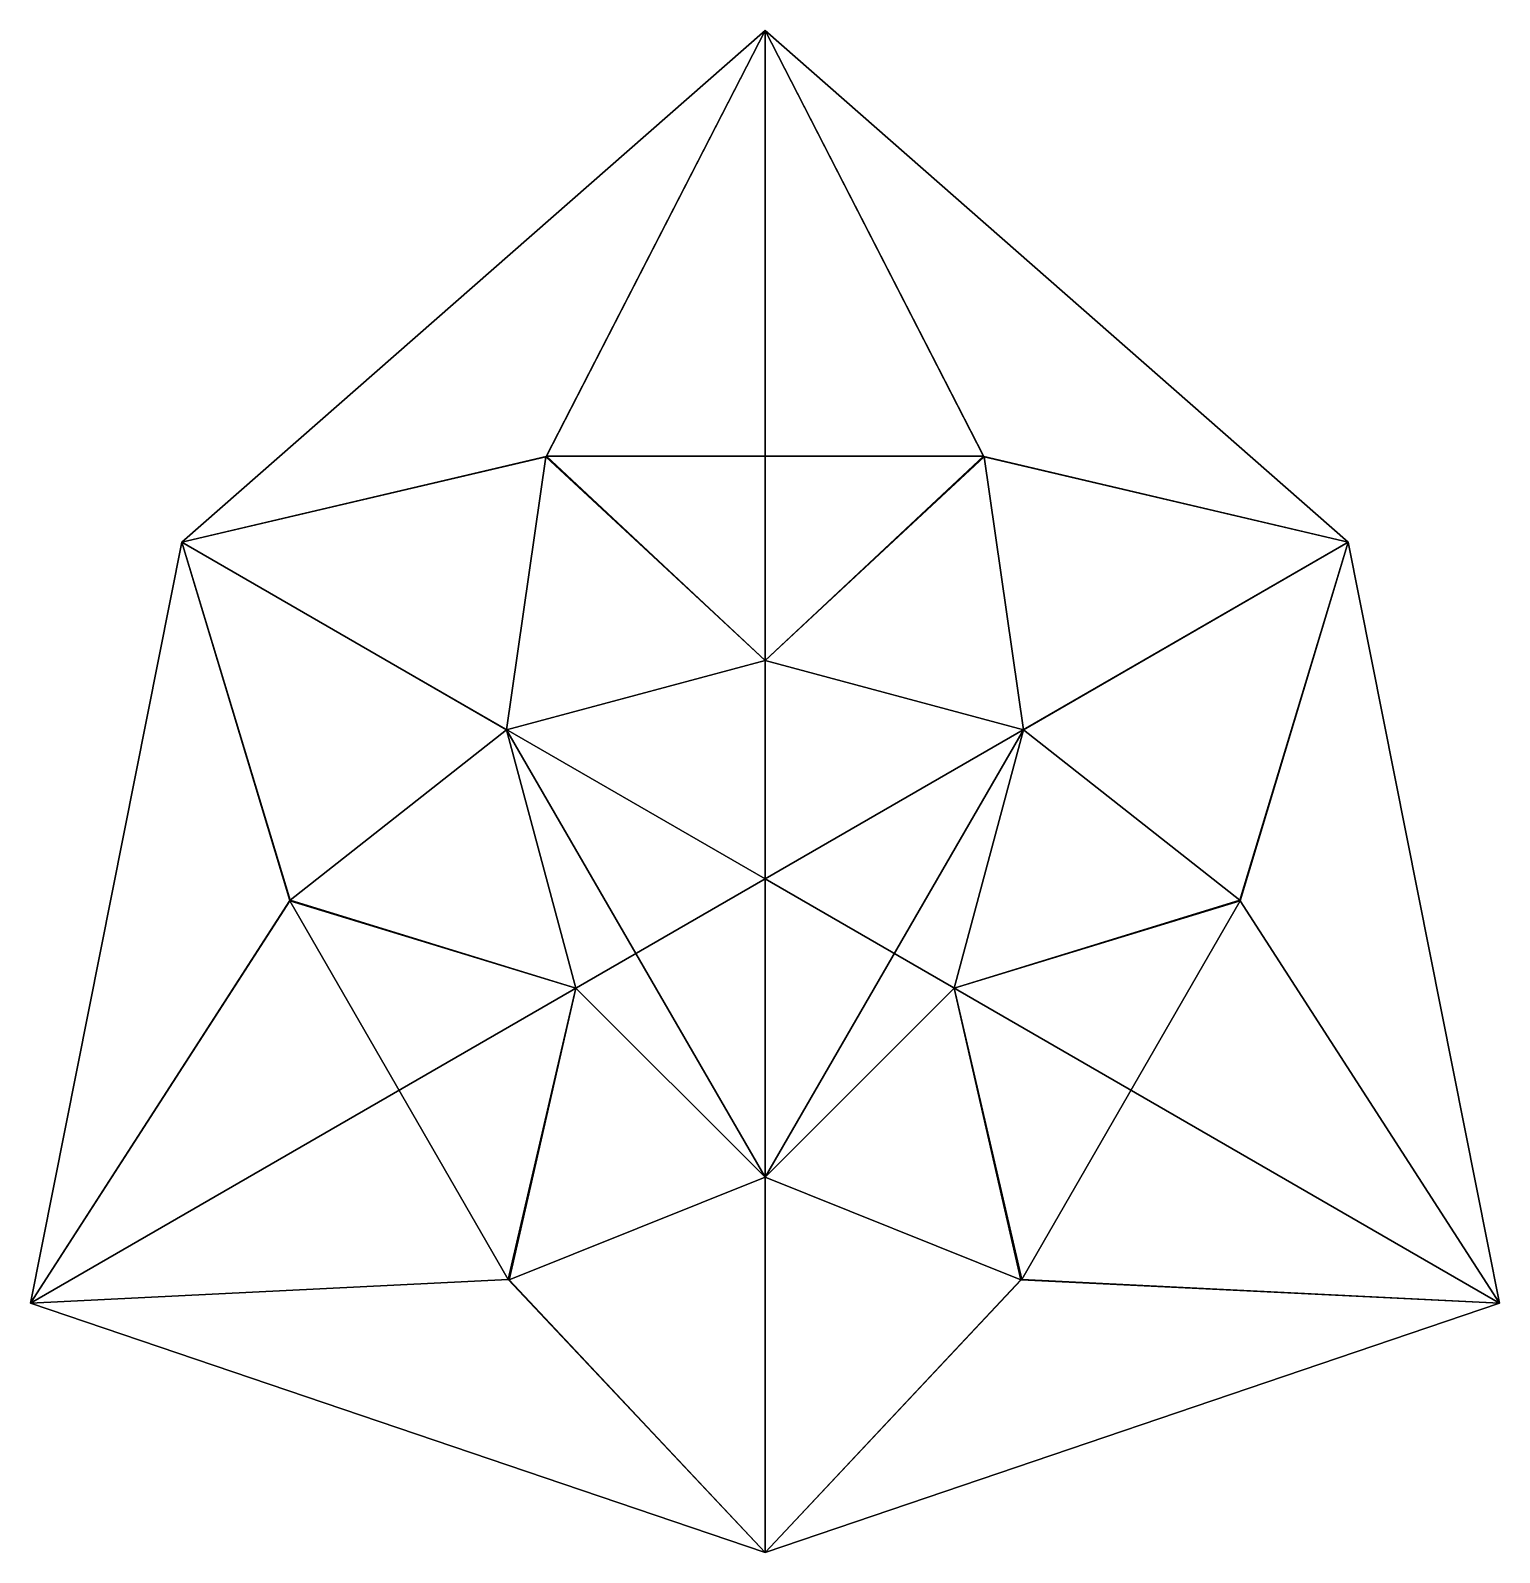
# Model space of a CAD drawing. Extents: x -0.87 to 0.87, y -0.79 to 1.
import ezdxf

# ---------------------------------------------------------------- set-up
doc = ezdxf.new("R2010")
doc.units = 0
doc.layers.add('1', color=7, linetype='CONTINUOUS')

msp = doc.modelspace()

# ---------------------------------------------------------------- linework, layer by layer
at = {"layer": '1', "color": 1}
for points in [[(0, 0, -0.53359), (-0.687603, 0.396988, 0.119975), (0, 1, 0.119975)], [(-0.687603, 0.396988, 0.119975), (-0.687603, 0.396988, 0.162502), (0, 1, 0.162502)], [(0, 1, 0.119975), (-0.687603, 0.396988, 0.119975), (0, 1, 0.162502)], [(0, 1, 0.162502), (-0.687603, 0.396988, 0.162502), (-0.258102, 0.497669, 0.432266)], [(-0.257723, 0.498255, 0.432019), (0, 1, 0.162502), (-0.258102, 0.497669, 0.432266)], [(0.257723, 0.498255, 0.432019), (0, 1, 0.162502), (-0.257723, 0.498255, 0.432019)], [(0, 0, -0.53359), (0, 1, 0.119975), (0.687603, 0.396988, 0.119975)], [(0.687603, 0.396988, 0.119975), (0, 1, 0.119975), (0, 1, 0.162502)], [(0.687603, 0.396988, 0.162502), (0.687603, 0.396988, 0.119975), (0, 1, 0.162502)], [(0, 1, 0.162502), (0.257723, 0.498255, 0.432019), (0.258102, 0.497669, 0.432266)], [(0.687603, 0.396988, 0.162502), (0, 1, 0.162502), (0.258102, 0.497669, 0.432266)], [(-0.687603, 0.396988, 0.162502), (-0.258303, 0.497431, 0.432326), (-0.258102, 0.497669, 0.432266)], [(-0.258303, 0.497431, 0.432326), (-0.687603, 0.396988, 0.162502), (-0.304608, 0.175866, 0.53359)], [(-0.258303, 0.497431, 0.432326), (-0.304608, 0.175866, 0.53359), (0, 0.257485, 0.53359)], [(-0.258102, 0.497669, 0.432266), (-0.258303, 0.497431, 0.432326), (0, 0.257485, 0.53359)], [(-0.257723, 0.498255, 0.432019), (-0.258102, 0.497669, 0.432266), (0, 0.257485, 0.53359)], [(0.257723, 0.498255, 0.432019), (-0.257723, 0.498255, 0.432019), (0, 0.257485, 0.53359)], [(0.258102, 0.497669, 0.432266), (0.257723, 0.498255, 0.432019), (0, 0.257485, 0.53359)], [(0.258303, 0.497431, 0.432326), (0.258102, 0.497669, 0.432266), (0, 0.257485, 0.53359)], [(0.304608, 0.175866, 0.53359), (0.258303, 0.497431, 0.432326), (0, 0.257485, 0.53359)], [(0.258303, 0.497431, 0.432326), (0.687603, 0.396988, 0.162502), (0.258102, 0.497669, 0.432266)], [(0.687603, 0.396988, 0.162502), (0.258303, 0.497431, 0.432326), (0.304608, 0.175866, 0.53359)], [(0, 0, -0.53359), (-0.866025, -0.5, 0.119975), (-0.687603, 0.396988, 0.119975)], [(-0.687603, 0.396988, 0.119975), (-0.866025, -0.5, 0.119975), (-0.866025, -0.5, 0.162502)], [(-0.687603, 0.396988, 0.162502), (-0.687603, 0.396988, 0.119975), (-0.866025, -0.5, 0.162502)], [(-0.687603, 0.396988, 0.162502), (-0.866025, -0.5, 0.162502), (-0.560045, -0.025312, 0.432266)], [(-0.55994, -0.025018, 0.432326), (-0.687603, 0.396988, 0.162502), (-0.560045, -0.025312, 0.432266)], [(-0.687603, 0.396988, 0.162502), (-0.55994, -0.025018, 0.432326), (-0.304608, 0.175866, 0.53359)], [(0, 0, -0.53359), (0.687603, 0.396988, 0.119975), (0.866025, -0.5, 0.119975)], [(0.55994, -0.025018, 0.432326), (0.687603, 0.396988, 0.162502), (0.304608, 0.175866, 0.53359)], [(0.687603, 0.396988, 0.162502), (0.55994, -0.025018, 0.432326), (0.560363, -0.025933, 0.432019)], [(0.866025, -0.5, 0.162502), (0.687603, 0.396988, 0.162502), (0.560363, -0.025933, 0.432019)], [(0.687603, 0.396988, 0.119975), (0.687603, 0.396988, 0.162502), (0.866025, -0.5, 0.162502)], [(0.866025, -0.5, 0.119975), (0.687603, 0.396988, 0.119975), (0.866025, -0.5, 0.162502)], [(0, 0.257485, 0.53359), (-0.304608, 0.175866, 0.53359), (0, -0.351731, 0.53359)], [(0.304608, 0.175866, 0.53359), (0, 0.257485, 0.53359), (0, -0.351731, 0.53359)], [(-0.304608, 0.175866, 0.53359), (-0.55994, -0.025018, 0.432326), (-0.222989, -0.128743, 0.53359)], [(-0.304608, 0.175866, 0.53359), (-0.222989, -0.128743, 0.53359), (0, -0.351731, 0.53359)], [(0.222989, -0.128743, 0.53359), (0.304608, 0.175866, 0.53359), (0, -0.351731, 0.53359)], [(0.55994, -0.025018, 0.432326), (0.304608, 0.175866, 0.53359), (0.222989, -0.128743, 0.53359)], [(-0.866025, -0.5, 0.119975), (0, 0, -0.53359), (0, -0.793976, 0.119975)], [(0, -0.793976, 0.119975), (0, 0, -0.53359), (0.866025, -0.5, 0.119975)], [(-0.866025, -0.5, 0.162502), (-0.560363, -0.025933, 0.432019), (-0.560045, -0.025312, 0.432266)], [(-0.560363, -0.025933, 0.432019), (-0.866025, -0.5, 0.162502), (-0.30264, -0.472322, 0.432019)], [(-0.560045, -0.025312, 0.432266), (-0.560363, -0.025933, 0.432019), (-0.222989, -0.128743, 0.53359)], [(-0.560363, -0.025933, 0.432019), (-0.30264, -0.472322, 0.432019), (-0.222989, -0.128743, 0.53359)], [(-0.55994, -0.025018, 0.432326), (-0.560045, -0.025312, 0.432266), (-0.222989, -0.128743, 0.53359)], [(0.560045, -0.025312, 0.432266), (0.55994, -0.025018, 0.432326), (0.222989, -0.128743, 0.53359)], [(0.560363, -0.025933, 0.432019), (0.560045, -0.025312, 0.432266), (0.222989, -0.128743, 0.53359)], [(0.30264, -0.472322, 0.432019), (0.560363, -0.025933, 0.432019), (0.222989, -0.128743, 0.53359)], [(0.30264, -0.472322, 0.432019), (0.866025, -0.5, 0.162502), (0.560363, -0.025933, 0.432019)], [(0.55994, -0.025018, 0.432326), (0.560045, -0.025312, 0.432266), (0.560363, -0.025933, 0.432019)], [(-0.30264, -0.472322, 0.432019), (-0.301943, -0.472358, 0.432266), (-0.222989, -0.128743, 0.53359)], [(-0.301943, -0.472358, 0.432266), (-0.301636, -0.472413, 0.432326), (-0.222989, -0.128743, 0.53359)], [(-0.301636, -0.472413, 0.432326), (0, -0.351731, 0.53359), (-0.222989, -0.128743, 0.53359)], [(0, -0.351731, 0.53359), (0.301636, -0.472413, 0.432326), (0.222989, -0.128743, 0.53359)], [(0.301636, -0.472413, 0.432326), (0.301943, -0.472358, 0.432266), (0.222989, -0.128743, 0.53359)], [(0.301943, -0.472358, 0.432266), (0.30264, -0.472322, 0.432019), (0.222989, -0.128743, 0.53359)], [(-0.301636, -0.472413, 0.432326), (0, -0.793976, 0.162502), (0, -0.351731, 0.53359)], [(0, -0.793976, 0.162502), (0.301636, -0.472413, 0.432326), (0, -0.351731, 0.53359)], [(-0.866025, -0.5, 0.162502), (0, -0.793976, 0.162502), (-0.30264, -0.472322, 0.432019)], [(-0.301636, -0.472413, 0.432326), (-0.301943, -0.472358, 0.432266), (-0.30264, -0.472322, 0.432019)], [(0, -0.793976, 0.162502), (-0.301636, -0.472413, 0.432326), (-0.30264, -0.472322, 0.432019)], [(0, -0.793976, 0.162502), (0.866025, -0.5, 0.162502), (0.301943, -0.472358, 0.432266)], [(0.301636, -0.472413, 0.432326), (0, -0.793976, 0.162502), (0.301943, -0.472358, 0.432266)], [(0.866025, -0.5, 0.162502), (0.30264, -0.472322, 0.432019), (0.301943, -0.472358, 0.432266)], [(0, -0.793976, 0.119975), (0, -0.793976, 0.162502), (-0.866025, -0.5, 0.162502)], [(-0.866025, -0.5, 0.119975), (0, -0.793976, 0.119975), (-0.866025, -0.5, 0.162502)], [(0, -0.793976, 0.119975), (0.866025, -0.5, 0.119975), (0.866025, -0.5, 0.162502)], [(0, -0.793976, 0.162502), (0, -0.793976, 0.119975), (0.866025, -0.5, 0.162502)]]:
    msp.add_3dface(points, dxfattribs=at)

doc.saveas('drawing.dxf')
